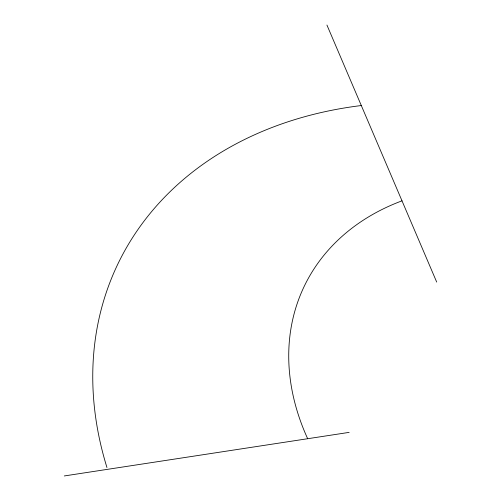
<?xml version="1.0" encoding="UTF-8"?>
<svg xmlns="http://www.w3.org/2000/svg" width="501" height="501" viewBox="0 0 501 501"><rect width="100%" height="100%" fill="white"/><g stroke="black" fill="none" stroke-linecap="round" stroke-linejoin="round"><path stroke-width="0.75" d="M64.303 475.95L349.153 432.376M326.934 25.05L436.697 282.076M307.677 438.719A257.952 199.617 25.7 0 1 402.002 200.838M106.957 467.514A416.7 322.462 25.7 0 1 361.302 105.536"/></g></svg>
